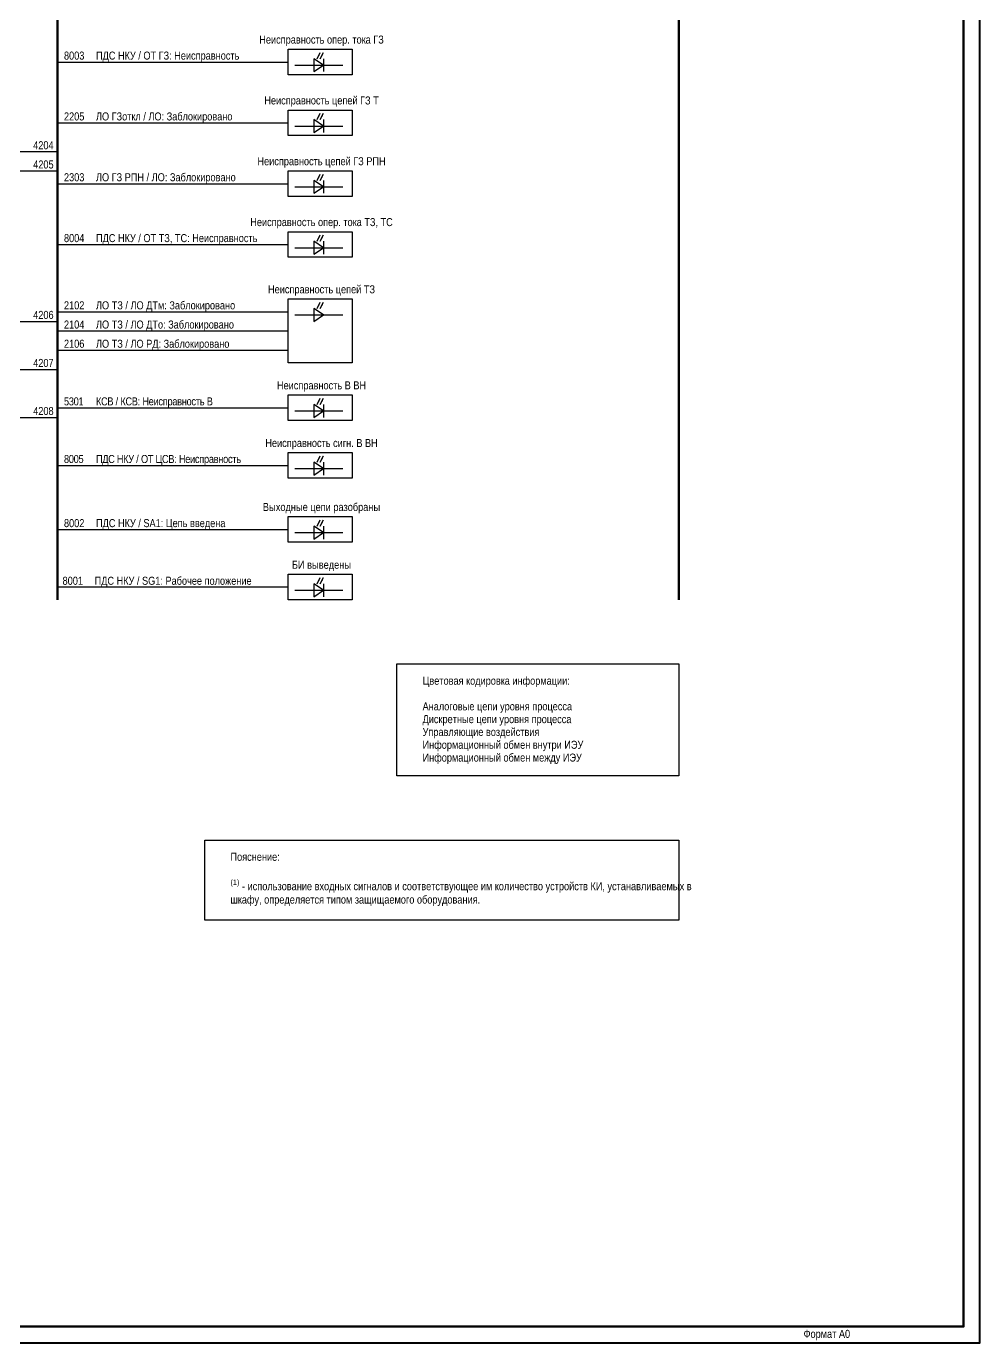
# Model space of a CAD drawing. Header units: millimetres. Extents: x 2179 to 12176, y -20554 to -12004.
# Drawn here: x 11581.2 to 11879, y -18625 to -18213.9 of the extents above; entities that cross this region are included whole.
import ezdxf
from ezdxf.enums import TextEntityAlignment as Align

# ---------------------------------------------------------------- set-up
doc = ezdxf.new("R2010")
doc.units = ezdxf.units.MM
for name, color, linetype, lineweight in [('GOOSE', 224, 'Continuous', 30), ('MMS', 190, 'Continuous', 30), ('Внутренняя шина', 4, 'Continuous', 70), ('Вход-Аналоги', 5, 'Continuous', 30), ('Линии связи', 75, 'Continuous', 30), ('Основная', 7, 'Continuous', 30), ('Основная сплошная', 7, 'Continuous', 30), ('Сигналы внутр.', 13, 'Continuous', 30), ('Цепи внешние', 134, 'Continuous', 30)]:
    doc.layers.add(name, color=color, linetype=linetype, lineweight=lineweight)
doc.layers.add('Рамка внешняя', color=8, linetype='Continuous', lineweight=40, plot=False)
doc.styles.add('2.5_Gost_RD', font='ARIALN.TTF', dxfattribs={"height": 2.5})
doc.styles.add('Narrow', font='ARIALN.TTF')
doc.styles.add('Табл дан', font='ARIALN.TTF')

# ---------------------------------------------------------------- blocks, each defined once
blk = doc.blocks.new('*U15')
blk.add_lwpolyline([(0, 0), (1189, 0), (1189, 841), (0, 841)], close=True)
at = {"lineweight": 50}
blk.add_lwpolyline([(20, 836), (1184, 836), (1184, 5), (20, 5)], close=True, dxfattribs=at)
at = {"style": '2.5_Gost_RD', "flags": 8}
blk.add_attdef('ФОРМАТ', text='', height=2.5, dxfattribs=at).set_placement((1134, 4), align=Align.TOP_LEFT)

msp = doc.modelspace()

# ---------------------------------------------------------------- linework, layer by layer
at = {"layer": 'Внутренняя шина'}
for points in [[(11591, -18393), (11591, -17895)], [(11785, -18393), (11785, -17895)]]:
    msp.add_lwpolyline(points, dxfattribs=at)
at = {"layer": 'Линии связи'}
for points in [[(11591, -18225), (11663, -18225)], [(11591, -18244), (11663, -18244)], [(11496, -18253), (11591, -18253)], [(11496, -18259), (11591, -18259)], [(11591, -18263), (11663, -18263)], [(11591, -18282), (11663, -18282)], [(11591, -18303), (11663, -18303)], [(11496, -18306), (11591, -18306)], [(11591, -18309), (11663, -18309)], [(11591, -18315), (11663, -18315)], [(11496, -18321), (11591, -18321)], [(11496, -18336), (11591, -18336)], [(11591, -18333), (11663, -18333)], [(11591, -18351), (11663, -18351)], [(11591, -18371), (11663, -18371)], [(11663, -18389), (11591, -18389)]]:
    msp.add_lwpolyline(points, dxfattribs=at)
at = {"layer": 'Основная'}
for points in [[(11663, -18221), (11683, -18221), (11683, -18229), (11663, -18229)], [(11663, -18240), (11683, -18240), (11683, -18248), (11663, -18248)], [(11663, -18259), (11683, -18259), (11683, -18267), (11663, -18267)], [(11663, -18278), (11683, -18278), (11683, -18286), (11663, -18286)], [(11663, -18299), (11683, -18299), (11683, -18319), (11663, -18319)], [(11663, -18329), (11683, -18329), (11683, -18337), (11663, -18337)], [(11663, -18347), (11683, -18347), (11683, -18355), (11663, -18355)], [(11663, -18367), (11683, -18367), (11683, -18375), (11663, -18375)], [(11663, -18385), (11683, -18385), (11683, -18393), (11663, -18393)]]:
    msp.add_lwpolyline(points, close=True, dxfattribs=at)
at = {"layer": 'Основная сплошная'}
for points in [[(11672.56, -18223, 0.5, 0, 0), (11673.06, -18222, 0, 0, 0)], [(11673.56, -18223, 0.5, 0, 0), (11674.06, -18222, 0, 0, 0)], [(11672.56, -18242, 0.5, 0, 0), (11673.06, -18241, 0, 0, 0)], [(11673.56, -18242, 0.5, 0, 0), (11674.06, -18241, 0, 0, 0)], [(11672.56, -18261, 0.5, 0, 0), (11673.06, -18260, 0, 0, 0)], [(11673.56, -18261, 0.5, 0, 0), (11674.06, -18260, 0, 0, 0)], [(11672.56, -18280, 0.5, 0, 0), (11673.06, -18279, 0, 0, 0)], [(11673.56, -18280, 0.5, 0, 0), (11674.06, -18279, 0, 0, 0)], [(11672.56, -18301, 0.5, 0, 0), (11673.06, -18300, 0, 0, 0)], [(11673.56, -18301, 0.5, 0, 0), (11674.06, -18300, 0, 0, 0)], [(11672.56, -18331, 0.5, 0, 0), (11673.06, -18330, 0, 0, 0)], [(11673.56, -18331, 0.5, 0, 0), (11674.06, -18330, 0, 0, 0)], [(11672.56, -18349, 0.5, 0, 0), (11673.06, -18348, 0, 0, 0)], [(11673.56, -18349, 0.5, 0, 0), (11674.06, -18348, 0, 0, 0)], [(11672.56, -18369, 0.5, 0, 0), (11673.06, -18368, 0, 0, 0)], [(11673.56, -18369, 0.5, 0, 0), (11674.06, -18368, 0, 0, 0)], [(11672.56, -18387, 0.5, 0, 0), (11673.06, -18386, 0, 0, 0)], [(11673.56, -18387, 0.5, 0, 0), (11674.06, -18386, 0, 0, 0)]]:
    msp.add_lwpolyline(points, format="xyseb", dxfattribs=at)
for points in [[(11665.06, -18226), (11680.06, -18226)], [(11671.06, -18224), (11671.06, -18228), (11674.06, -18226), (11671.06, -18224)], [(11672.06, -18224), (11673.06, -18222)], [(11673.06, -18224), (11674.06, -18222)], [(11674.06, -18224), (11674.06, -18228)], [(11672.06, -18243), (11673.06, -18241)], [(11673.06, -18243), (11674.06, -18241)], [(11665.06, -18245), (11680.06, -18245)], [(11671.06, -18243), (11671.06, -18247), (11674.06, -18245), (11671.06, -18243)], [(11674.06, -18243), (11674.06, -18247)], [(11671.06, -18262), (11671.06, -18266), (11674.06, -18264), (11671.06, -18262)], [(11672.06, -18262), (11673.06, -18260)], [(11673.06, -18262), (11674.06, -18260)], [(11674.06, -18262), (11674.06, -18266)], [(11665.06, -18264), (11680.06, -18264)], [(11672.06, -18281), (11673.06, -18279)], [(11673.06, -18281), (11674.06, -18279)], [(11665.06, -18283), (11680.06, -18283)], [(11671.06, -18281), (11671.06, -18285), (11674.06, -18283), (11671.06, -18281)], [(11674.06, -18281), (11674.06, -18285)], [(11672.06, -18302), (11673.06, -18300)], [(11673.06, -18302), (11674.06, -18300)], [(11665.06, -18304), (11680.06, -18304)], [(11671.06, -18302), (11671.06, -18306), (11674.06, -18304), (11671.06, -18302)], [(11671.06, -18332), (11671.06, -18336), (11674.06, -18334), (11671.06, -18332)], [(11672.06, -18332), (11673.06, -18330)], [(11673.06, -18332), (11674.06, -18330)], [(11674.06, -18332), (11674.06, -18336)], [(11665.06, -18334), (11680.06, -18334)], [(11672.06, -18350), (11673.06, -18348)], [(11673.06, -18350), (11674.06, -18348)], [(11665.06, -18352), (11680.06, -18352)], [(11671.06, -18350), (11671.06, -18354), (11674.06, -18352), (11671.06, -18350)], [(11674.06, -18350), (11674.06, -18354)], [(11672.06, -18370), (11673.06, -18368)], [(11673.06, -18370), (11674.06, -18368)], [(11665.06, -18372), (11680.06, -18372)], [(11671.06, -18370), (11671.06, -18374), (11674.06, -18372), (11671.06, -18370)], [(11674.06, -18370), (11674.06, -18374)], [(11672.06, -18388), (11673.06, -18386)], [(11673.06, -18388), (11674.06, -18386)], [(11665.06, -18390), (11680.06, -18390)], [(11671.06, -18388), (11671.06, -18392), (11674.06, -18390), (11671.06, -18388)], [(11674.06, -18388), (11674.06, -18392)]]:
    msp.add_lwpolyline(points, dxfattribs=at)
at = {"layer": 'Основная сплошная', "ltscale": 0.3}
msp.add_lwpolyline([(11697, -18413), (11785, -18413), (11785, -18448), (11697, -18448)], close=True, dxfattribs=at)
at = {"layer": 'Основная сплошная'}
msp.add_lwpolyline([(11637, -18468), (11785, -18468), (11785, -18493), (11637, -18493)], close=True, dxfattribs=at)

# ---------------------------------------------------------------- block references
at = {"layer": 'Рамка внешняя'}
msp.add_blockref('*U15', (10690, -18625), dxfattribs=at).add_auto_attribs({'ФОРМАТ': 'Формат А0'})

# ---------------------------------------------------------------- texts
at = {"layer": 'GOOSE', "insert": (11705, -18441), "char_height": 2.5, "width": 72, "attachment_point": 1, "style": 'Табл дан'}
msp.add_mtext('\\A1;Информационный обмен между ИЭУ', dxfattribs=at)
at = {"layer": 'MMS', "insert": (11705, -18433), "char_height": 2.5, "width": 72, "attachment_point": 1, "style": 'Табл дан'}
msp.add_mtext('\\A1;Управляющие воздействия', dxfattribs=at)
at = {"layer": 'Вход-Аналоги', "insert": (11705, -18425), "char_height": 2.5, "width": 72, "attachment_point": 1, "style": 'Табл дан'}
msp.add_mtext('\\A1;Аналоговые цепи уровня процесса', dxfattribs=at)
at = {"layer": 'Основная', "char_height": 2.5}
for s, insert, width, attachment_point, style in [('Неисправность опер. тока ГЗ', (11673.44, -18220), 45, 8, 'Narrow'), ('Неисправность цепей ГЗ Т', (11673.44, -18239), 45, 8, 'Narrow'), ('Неисправность цепей ГЗ РПН', (11673.44, -18258), 45, 8, 'Narrow'), ('Неисправность опер. тока ТЗ, ТС', (11673.44, -18277), 45, 8, 'Narrow'), ('Неисправность цепей ТЗ', (11673.44, -18298), 45, 8, 'Narrow'), ('Неисправность В ВН', (11673.44, -18328), 45, 8, 'Narrow'), ('Неисправность сигн. В ВН', (11673.44, -18346), 45, 8, 'Narrow'), ('Выходные цепи разобраны', (11673.44, -18366), 45, 8, 'Narrow'), ('БИ выведены', (11673.44, -18384), 45, 8, 'Narrow'), ('\\A1;Цветовая кодировка информации:', (11705, -18417), 132, 1, 'Табл дан'), ('\\A1;Пояснение:\\P\\P{\\H0.7x;\\S(1)^ ;\\H1.42857x; - использование входных сигналов и соответствующее им количество устройств КИ, устанавливаемых в шкафу, определяется типом защищаемого оборудования.  }', (11645, -18472), 132, 1, 'Табл дан')]:
    msp.add_mtext(s, dxfattribs=dict(at, insert=insert, width=width, attachment_point=attachment_point, style=style))
at = {"layer": 'Сигналы внутр.', "char_height": 2.5}
for s, insert, width, attachment_point, style in [('8003^IПДС НКУ / ОТ ГЗ: Неисправность', (11593, -18225), 70, 7, 'Narrow'), ('2205^IЛО ГЗоткл / ЛО: Заблокировано', (11593, -18244), 70, 7, 'Narrow'), ('ЛО ВН / ЛО: Отключить аварийно (Tr)^I   4204^I', (11521, -18253), 70, 7, 'Табл дан'), ('ЛО ВН / ЛО: Отключение (Op)^I^I   ^I   4205^I', (11521, -18259), 70, 7, 'Табл дан'), ('2303^IЛО ГЗ РПН / ЛО: Заблокировано', (11593, -18263), 70, 7, 'Narrow'), ('8004^IПДС НКУ / ОТ ТЗ, ТС: Неисправность{\\A1; }', (11593, -18282), 70, 7, 'Narrow'), ('2102^IЛО ТЗ / {\\A1;ЛО ДТм: Заблокировано}', (11593, -18303), 70, 7, 'Narrow'), ('ЛО НН / ЛО: Отключение (Op)^I   ^I   4206^I', (11521, -18306), 70, 7, 'Табл дан'), ('2104^IЛО ТЗ / {\\A1;ЛО ДТо: Заблокировано}', (11593, -18309), 70, 7, 'Narrow'), ('2106^IЛО ТЗ / {\\A1;ЛО РД: }Заблокировано', (11593, -18315), 70, 7, 'Narrow'), ('ЛО НН / ЗАПВ: Запрет АПВ^I   ^I   ^I   4207^I', (11521, -18321), 70, 7, 'Табл дан'), ('ЛО НН / ЗАВР: Запрет АВР^I   ^I   ^I   4208^I', (11521, -18336), 70, 7, 'Табл дан'), ('{\\T0.95;5301^IКСВ / КСВ: Неисправность В}', (11593, -18333), 70, 7, 'Narrow'), ('{\\T0.95;8005^IПДС НКУ / \\A1;ОТ ЦСВ\\A0;: Неисправность}', (11593, -18351), 70, 7, 'Narrow'), ('8002^IПДС НКУ / SA1: Цепь введена ', (11593, -18371), 70, 7, 'Narrow'), ('8001^IПДС НКУ / SG1: Рабочее положение', (11592.57, -18389), 70.43, 7, 'Табл дан'), ('\\A1;Информационный обмен внутри ИЭУ', (11705, -18437), 72, 1, 'Табл дан')]:
    msp.add_mtext(s, dxfattribs=dict(at, insert=insert, width=width, attachment_point=attachment_point, style=style))
at = {"layer": 'Цепи внешние', "insert": (11705, -18429), "char_height": 2.5, "width": 78, "attachment_point": 1, "style": 'Табл дан'}
msp.add_mtext('\\A1;Дискретные цепи уровня процесса', dxfattribs=at)

doc.saveas('drawing.dxf')
